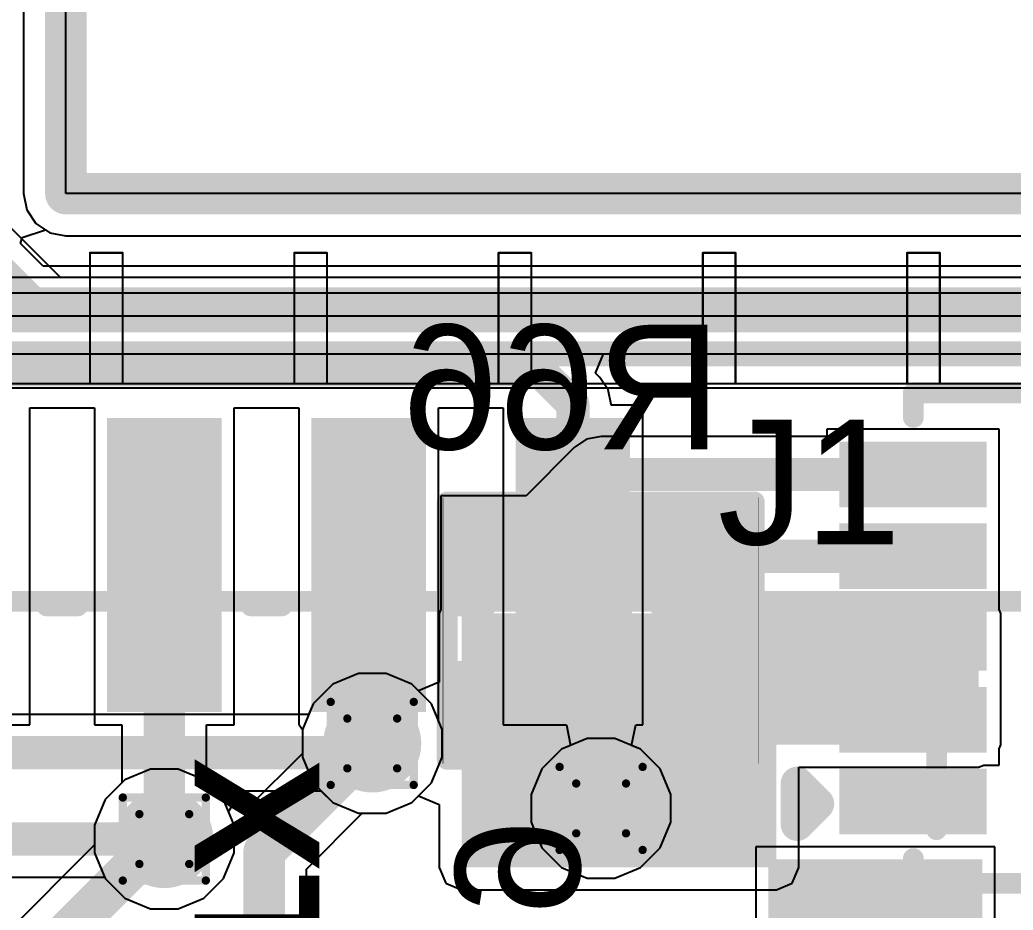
# Model space of a CAD drawing. Header units: inches. Extents: x -11 to 5433, y -4 to 5447.
# Drawn here: x 36.22 to 42.3, y -0.89 to 4.55 of the extents above; entities that cross this region are included whole.
import ezdxf

# ---------------------------------------------------------------- set-up
doc = ezdxf.new("R2010")
doc.units = ezdxf.units.IN
for name, color, linetype in [('Board_outline', 216, 'Continuous'), ('Bottom Layer', 5, 'Continuous'), ('Bottom Overlay', 54, 'Continuous'), ('Bottom Paste', 16, 'Continuous'), ('Bottom Solder', 6, 'Continuous'), ('Dimensions', 6, 'Continuous'), ('Drill Drawing', 1, 'Continuous'), ('Ground', 16, 'Continuous'), ('Mechanical 4', 56, 'Continuous'), ('Multi-Layer', 9, 'Continuous'), ('Power', 76, 'Continuous'), ('Top Layer', 1, 'Continuous'), ('Top Overlay', 2, 'Continuous'), ('Top Paste', 8, 'Continuous'), ('Top Solder', 216, 'Continuous'), ('Via Holes', 16, 'Continuous')]:
    doc.layers.add(name, color=color, linetype=linetype)
doc.styles.add('Arial', font='', dxfattribs={"height": 0.2})
doc.styles.add('Arial_Bold', font='', dxfattribs={"height": 0.2})
doc.styles.get('Arial').set_extended_font_data('Arial')
doc.styles.get('Arial_Bold').set_extended_font_data('Arial', bold=True)

# ---------------------------------------------------------------- blocks, each defined once
blk = doc.blocks.new('VSON_10_EP_3_3__B_56')
at = {"layer": 'Bottom Layer'}
for points in [[(-1.8999, 1.1539), (-1.0999, 1.1539), (-1.0999, 0.8539), (-1.8999, 0.8539)], [(-1.8999, 0.6538), (-1.0999, 0.6538), (-1.0999, 0.3538), (-1.8999, 0.3538)], [(-1.8999, 0.1539), (-1.0999, 0.1539), (-1.0999, -0.1461), (-1.8999, -0.1461)], [(-1.8999, -0.3462), (-1.0999, -0.3462), (-1.0999, -0.6462), (-1.8999, -0.6462)], [(-1.8999, -0.8461), (-1.0999, -0.8461), (-1.0999, -1.1461), (-1.8999, -1.1461)]]:
    blk.add_hatch(color=5, dxfattribs=at).paths.add_polyline_path(points)
at = {"layer": 'Bottom Paste'}
for points in [[(-1.8999, 1.1539), (-1.0999, 1.1539), (-1.0999, 0.8539), (-1.8999, 0.8539)], [(-1.8999, 0.6538), (-1.0999, 0.6538), (-1.0999, 0.3538), (-1.8999, 0.3538)], [(-1.8999, 0.1539), (-1.0999, 0.1539), (-1.0999, -0.1461), (-1.8999, -0.1461)], [(-1.8999, -0.3462), (-1.0999, -0.3462), (-1.0999, -0.6462), (-1.8999, -0.6462)], [(-1.8999, -0.8461), (-1.0999, -0.8461), (-1.0999, -1.1461), (-1.8999, -1.1461)]]:
    blk.add_hatch(color=16, dxfattribs=at).paths.add_polyline_path(points)
at = {"layer": 'Bottom Solder'}
for points in [[(-1.9507, 1.2047), (-1.0491, 1.2047), (-1.0491, 0.8031), (-1.9507, 0.8031)], [(-1.9507, 0.7046), (-1.0491, 0.7046), (-1.0491, 0.303), (-1.9507, 0.303)], [(-1.9507, 0.2047), (-1.0491, 0.2047), (-1.0491, -0.1969), (-1.9507, -0.1969)], [(-1.9507, -0.2954), (-1.0491, -0.2954), (-1.0491, -0.697), (-1.9507, -0.697)], [(-1.9507, -0.7953), (-1.0491, -0.7953), (-1.0491, -1.1969), (-1.9507, -1.1969)]]:
    blk.add_hatch(color=6, dxfattribs=at).paths.add_polyline_path(points)
at = {"layer": 'Bottom Overlay'}
for points in [[(-1.4986, 1.5038, 0.127, 0.127, 0), (-0.6477, 1.5038, 0.127, 0.127, 0)], [(-1.4986, 1.3529, 0.127, 0.127, 0), (-1.4986, 1.5038, 0.127, 0.127, 0)], [(-2.2098, -1.1374, 0.2, 0.2, 0), (-2.2098, -0.8834, 0.2, 0.2, 0)], [(-2.2098, -0.8834, 0.2, 0.2, 0), (-2.0828, -1.0104, 0.2, 0.2, 0)], [(-2.2098, -1.1374, 0.2, 0.2, 0), (-2.0828, -1.0104, 0.2, 0.2, 0)], [(-1.4986, -1.4962, 0.127, 0.127, 0), (-1.4986, -1.3453, 0.127, 0.127, 0)], [(-1.4986, -1.4962, 0.127, 0.127, 0), (-0.6477, -1.4962, 0.127, 0.127, 0)]]:
    blk.add_lwpolyline(points, format="xyseb", dxfattribs=at)
for points in [[(-1.5304, 1.5038, 0.0635, 0.0635, 1), (-1.4668, 1.5038, 0.0635, 0.0635, 1)], [(-1.5304, 1.5038, 0.0635, 0.0635, 1), (-1.4668, 1.5038, 0.0635, 0.0635, 1)], [(-1.5304, 1.3529, 0.0635, 0.0635, 1), (-1.4668, 1.3529, 0.0635, 0.0635, 1)], [(-2.2598, -0.8834, 0.1, 0.1, 1), (-2.1598, -0.8834, 0.1, 0.1, 1)], [(-2.2598, -0.8834, 0.1, 0.1, 1), (-2.1598, -0.8834, 0.1, 0.1, 1)], [(-2.1328, -1.0104, 0.1, 0.1, 1), (-2.0328, -1.0104, 0.1, 0.1, 1)], [(-2.1328, -1.0104, 0.1, 0.1, 1), (-2.0328, -1.0104, 0.1, 0.1, 1)], [(-2.2598, -1.1374, 0.1, 0.1, 1), (-2.1598, -1.1374, 0.1, 0.1, 1)], [(-2.2598, -1.1374, 0.1, 0.1, 1), (-2.1598, -1.1374, 0.1, 0.1, 1)], [(-1.5304, -1.3453, 0.0635, 0.0635, 1), (-1.4668, -1.3453, 0.0635, 0.0635, 1)], [(-1.5304, -1.4962, 0.0635, 0.0635, 1), (-1.4668, -1.4962, 0.0635, 0.0635, 1)], [(-1.5304, -1.4962, 0.0635, 0.0635, 1), (-1.4668, -1.4962, 0.0635, 0.0635, 1)]]:
    blk.add_lwpolyline(points, format="xyseb", close=True, dxfattribs=at)
blk = doc.blocks.new('R___0402_B_68')
at = {"layer": 'Bottom Layer'}
for points in [[(-0.2413, 0.3175), (-0.2413, -0.3175), (-0.6985, -0.3175), (-0.6985, 0.3175)], [(0.6985, 0.3175), (0.6985, -0.3175), (0.2413, -0.3175), (0.2413, 0.3175)]]:
    blk.add_hatch(color=5, dxfattribs=at).paths.add_polyline_path(points)
at = {"layer": 'Bottom Paste'}
for points in [[(-0.2413, 0.3175), (-0.2413, -0.3175), (-0.6985, -0.3175), (-0.6985, 0.3175)], [(0.6985, 0.3175), (0.6985, -0.3175), (0.2413, -0.3175), (0.2413, 0.3175)]]:
    blk.add_hatch(color=16, dxfattribs=at).paths.add_polyline_path(points)
at = {"layer": 'Bottom Solder'}
for points in [[(-0.1863, 0.3725), (-0.1863, -0.3725), (-0.7535, -0.3725), (-0.7535, 0.3725)], [(0.7535, 0.3725), (0.7535, -0.3725), (0.1863, -0.3725), (0.1863, 0.3725)]]:
    blk.add_hatch(color=6, dxfattribs=at).paths.add_polyline_path(points)
at = {"layer": 'Bottom Overlay'}
for points in [[(-0.7874, 0.4064, 0.127, 0.127, 0), (-0.7874, -0.4064, 0.127, 0.127, 0)], [(-0.7874, 0.4064, 0.127, 0.127, 0), (0.7874, 0.4064, 0.127, 0.127, 0)], [(-0.8128, 0.4318, 0.00323, 0.00323, 0), (0.8128, 0.4318, 0.00323, 0.00323, 0)], [(0.7874, 0.4064, 0.127, 0.127, 0), (0.7874, -0.4064, 0.127, 0.127, 0)], [(-0.7874, -0.4064, 0.127, 0.127, 0), (0.7874, -0.4064, 0.127, 0.127, 0)]]:
    blk.add_lwpolyline(points, format="xyseb", dxfattribs=at)
for points in [[(-0.8191, 0.4064, 0.0635, 0.0635, 1), (-0.7556, 0.4064, 0.0635, 0.0635, 1)], [(-0.8191, 0.4064, 0.0635, 0.0635, 1), (-0.7556, 0.4064, 0.0635, 0.0635, 1)], [(-0.8136, 0.4318, 0.00161, 0.00161, 1), (-0.812, 0.4318, 0.00161, 0.00161, 1)], [(0.7556, 0.4064, 0.0635, 0.0635, 1), (0.8191, 0.4064, 0.0635, 0.0635, 1)], [(0.7556, 0.4064, 0.0635, 0.0635, 1), (0.8191, 0.4064, 0.0635, 0.0635, 1)], [(0.812, 0.4318, 0.00161, 0.00161, 1), (0.8136, 0.4318, 0.00161, 0.00161, 1)], [(-0.8191, -0.4064, 0.0635, 0.0635, 1), (-0.7556, -0.4064, 0.0635, 0.0635, 1)], [(-0.8191, -0.4064, 0.0635, 0.0635, 1), (-0.7556, -0.4064, 0.0635, 0.0635, 1)], [(0.7556, -0.4064, 0.0635, 0.0635, 1), (0.8191, -0.4064, 0.0635, 0.0635, 1)], [(0.7556, -0.4064, 0.0635, 0.0635, 1), (0.8191, -0.4064, 0.0635, 0.0635, 1)]]:
    blk.add_lwpolyline(points, format="xyseb", close=True, dxfattribs=at)
blk = doc.blocks.new('R___0402_B_71')
at = {"layer": 'Bottom Layer'}
for points in [[(-0.2413, 0.3175), (-0.2413, -0.3175), (-0.6985, -0.3175), (-0.6985, 0.3175)], [(0.6985, 0.3175), (0.6985, -0.3175), (0.2413, -0.3175), (0.2413, 0.3175)]]:
    blk.add_hatch(color=5, dxfattribs=at).paths.add_polyline_path(points)
at = {"layer": 'Bottom Paste'}
for points in [[(-0.2413, 0.3175), (-0.2413, -0.3175), (-0.6985, -0.3175), (-0.6985, 0.3175)], [(0.6985, 0.3175), (0.6985, -0.3175), (0.2413, -0.3175), (0.2413, 0.3175)]]:
    blk.add_hatch(color=16, dxfattribs=at).paths.add_polyline_path(points)
at = {"layer": 'Bottom Solder'}
for points in [[(-0.1863, 0.3725), (-0.1863, -0.3725), (-0.7535, -0.3725), (-0.7535, 0.3725)], [(0.7535, 0.3725), (0.7535, -0.3725), (0.1863, -0.3725), (0.1863, 0.3725)]]:
    blk.add_hatch(color=6, dxfattribs=at).paths.add_polyline_path(points)
at = {"layer": 'Bottom Overlay'}
for points in [[(-0.7874, -0.4064, 0.127, 0.127, 0), (-0.7874, 0.4064, 0.127, 0.127, 0)], [(0.7874, 0.4064, 0.127, 0.127, 0), (-0.7874, 0.4064, 0.127, 0.127, 0)], [(0.8128, 0.4318, 0.00323, 0.00323, 0), (-0.8128, 0.4318, 0.00323, 0.00323, 0)], [(0.7874, -0.4064, 0.127, 0.127, 0), (0.7874, 0.4064, 0.127, 0.127, 0)], [(0.7874, -0.4064, 0.127, 0.127, 0), (-0.7874, -0.4064, 0.127, 0.127, 0)]]:
    blk.add_lwpolyline(points, format="xyseb", dxfattribs=at)
for points in [[(-0.8191, 0.4064, 0.0635, 0.0635, 1), (-0.7556, 0.4064, 0.0635, 0.0635, 1)], [(-0.8191, 0.4064, 0.0635, 0.0635, 1), (-0.7556, 0.4064, 0.0635, 0.0635, 1)], [(-0.8136, 0.4318, 0.00161, 0.00161, 1), (-0.812, 0.4318, 0.00161, 0.00161, 1)], [(0.7556, 0.4064, 0.0635, 0.0635, 1), (0.8191, 0.4064, 0.0635, 0.0635, 1)], [(0.7556, 0.4064, 0.0635, 0.0635, 1), (0.8191, 0.4064, 0.0635, 0.0635, 1)], [(0.812, 0.4318, 0.00161, 0.00161, 1), (0.8136, 0.4318, 0.00161, 0.00161, 1)], [(-0.8191, -0.4064, 0.0635, 0.0635, 1), (-0.7556, -0.4064, 0.0635, 0.0635, 1)], [(-0.8191, -0.4064, 0.0635, 0.0635, 1), (-0.7556, -0.4064, 0.0635, 0.0635, 1)], [(0.7556, -0.4064, 0.0635, 0.0635, 1), (0.8191, -0.4064, 0.0635, 0.0635, 1)], [(0.7556, -0.4064, 0.0635, 0.0635, 1), (0.8191, -0.4064, 0.0635, 0.0635, 1)]]:
    blk.add_lwpolyline(points, format="xyseb", close=True, dxfattribs=at)
blk = doc.blocks.new('SM08B_GHS_TB_LF__SN__159')
at = {"layer": 'Top Layer'}
for points in [[(1.5748, 2.4499), (2.1748, 2.4499), (2.1748, 0.7499), (1.5748, 0.7499)], [(2.825, 2.4499), (3.425, 2.4499), (3.425, 0.7499), (2.825, 0.7499)], [(4.0749, 2.4499), (4.6749, 2.4499), (4.6749, 0.7499), (4.0749, 0.7499)], [(5.62, -0.2499), (6.83, -0.2499), (6.83, -2.9499), (5.62, -2.9499)]]:
    blk.add_hatch(color=1, dxfattribs=at).paths.add_polyline_path(points)
at = {"layer": 'Top Paste'}
for points in [[(1.5748, 2.4499), (2.1748, 2.4499), (2.1748, 0.7499), (1.5748, 0.7499)], [(2.825, 2.4499), (3.425, 2.4499), (3.425, 0.7499), (2.825, 0.7499)], [(4.0749, 2.4499), (4.6749, 2.4499), (4.6749, 0.7499), (4.0749, 0.7499)], [(5.62, -0.2499), (6.83, -0.2499), (6.83, -2.9499), (5.62, -2.9499)]]:
    blk.add_hatch(color=8, dxfattribs=at).paths.add_polyline_path(points)
at = {"layer": 'Top Solder'}
for points in [[(1.5248, 2.5), (2.2248, 2.5), (2.2248, 0.6999), (1.5248, 0.6999)], [(2.775, 2.5), (3.475, 2.5), (3.475, 0.6999), (2.775, 0.6999)], [(4.0249, 2.5), (4.7249, 2.5), (4.7249, 0.6999), (4.0249, 0.6999)], [(5.57, -0.1999), (6.88, -0.1999), (6.88, -3), (5.57, -3)]]:
    blk.add_hatch(color=216, dxfattribs=at).paths.add_polyline_path(points)
at = {"layer": 'Top Overlay'}
for points in [[(1.156, 1.3499, 0.1274, 0.1274, 0), (1.3437, 1.3499, 0.1274, 0.1274, 0)], [(2.406, 1.3499, 0.1274, 0.1274, 0), (2.5937, 1.3499, 0.1274, 0.1274, 0)], [(3.656, 1.3499, 0.1274, 0.1274, 0), (3.8437, 1.3499, 0.1274, 0.1274, 0)], [(4.906, 1.3499, 0.1274, 0.1274, 0), (6.5999, 1.3499, 0.1274, 0.1274, 0)], [(6.5999, -0.0189, 0.1274, 0.1274, 0), (6.5999, 1.3499, 0.1274, 0.1274, 0)]]:
    blk.add_lwpolyline(points, format="xyseb", dxfattribs=at)
for points in [[(1.1241, 1.3499, 0.0637, 0.0637, 1), (1.1878, 1.3499, 0.0637, 0.0637, 1)], [(1.3119, 1.3499, 0.0637, 0.0637, 1), (1.3756, 1.3499, 0.0637, 0.0637, 1)], [(2.3741, 1.3499, 0.0637, 0.0637, 1), (2.4378, 1.3499, 0.0637, 0.0637, 1)], [(2.5619, 1.3499, 0.0637, 0.0637, 1), (2.6256, 1.3499, 0.0637, 0.0637, 1)], [(3.6242, 1.3499, 0.0637, 0.0637, 1), (3.6878, 1.3499, 0.0637, 0.0637, 1)], [(3.8119, 1.3499, 0.0637, 0.0637, 1), (3.8756, 1.3499, 0.0637, 0.0637, 1)], [(4.8741, 1.3499, 0.0637, 0.0637, 1), (4.9378, 1.3499, 0.0637, 0.0637, 1)], [(6.568, 1.3499, 0.0637, 0.0637, 1), (6.6317, 1.3499, 0.0637, 0.0637, 1)], [(6.568, 1.3499, 0.0637, 0.0637, 1), (6.6317, 1.3499, 0.0637, 0.0637, 1)], [(6.568, -0.0189, 0.0637, 0.0637, 1), (6.6317, -0.0189, 0.0637, 0.0637, 1)]]:
    blk.add_lwpolyline(points, format="xyseb", close=True, dxfattribs=at)

msp = doc.modelspace()

# ---------------------------------------------------------------- hatches: boundary and pattern name
at = {"layer": 'Bottom Layer'}
for points in [[(38.9265, -0.6315), (40.8524, -0.6315), (40.8524, 0.922), (38.9265, 0.922)], [(38.9265, 0.1186), (42.0888, 0.1186), (42.0888, 0.922), (38.9265, 0.922)]]:
    msp.add_hatch(color=5, dxfattribs=at).paths.add_polyline_path(points)
h = msp.add_hatch(color=5, dxfattribs=at)
edge = h.paths.add_edge_path()
edge.add_arc((38.3794, 0.127), 0.3, 0, 360)
h = msp.add_hatch(color=5, dxfattribs=at)
edge = h.paths.add_edge_path()
edge.add_arc((39.7798, -0.2705), 0.3, 0, 360)
h = msp.add_hatch(color=5, dxfattribs=at)
edge = h.paths.add_edge_path()
edge.add_arc((37.1071, -0.4579), 0.3, 0, 360)
at = {"layer": 'Ground'}
h = msp.add_hatch(color=16, dxfattribs=at)
edge = h.paths.add_edge_path()
edge.add_arc((38.3794, 0.127), 0.3, 0, 360)
h = msp.add_hatch(color=16, dxfattribs=at)
edge = h.paths.add_edge_path()
edge.add_arc((39.7798, -0.2705), 0.3, 0, 360)
h = msp.add_hatch(color=16, dxfattribs=at)
edge = h.paths.add_edge_path()
edge.add_arc((37.1071, -0.4579), 0.3, 0, 360)
at = {"layer": 'Power'}
h = msp.add_hatch(color=76, dxfattribs=at)
edge = h.paths.add_edge_path()
edge.add_arc((38.3794, 0.127), 0.3, 0, 360)
h = msp.add_hatch(color=76, dxfattribs=at)
edge = h.paths.add_edge_path()
edge.add_arc((39.7798, -0.2705), 0.3, 0, 360)
h = msp.add_hatch(color=76, dxfattribs=at)
edge = h.paths.add_edge_path()
edge.add_arc((37.1071, -0.4579), 0.3, 0, 360)
at = {"layer": 'Top Layer'}
h = msp.add_hatch(color=1, dxfattribs=at)
edge = h.paths.add_edge_path()
edge.add_arc((38.3794, 0.127), 0.3, 0, 360)
h = msp.add_hatch(color=1, dxfattribs=at)
edge = h.paths.add_edge_path()
edge.add_arc((39.7798, -0.2705), 0.3, 0, 360)
h = msp.add_hatch(color=1, dxfattribs=at)
edge = h.paths.add_edge_path()
edge.add_arc((37.1071, -0.4579), 0.3, 0, 360)
at = {"layer": 'Via Holes'}
h = msp.add_hatch(color=7, dxfattribs=at)
edge = h.paths.add_edge_path()
edge.add_arc((38.3794, 0.127), 0.15, 0, 360)
h = msp.add_hatch(color=7, dxfattribs=at)
edge = h.paths.add_edge_path()
edge.add_arc((39.7798, -0.2705), 0.15, 0, 360)
h = msp.add_hatch(color=7, dxfattribs=at)
edge = h.paths.add_edge_path()
edge.add_arc((37.1071, -0.4579), 0.15, 0, 360)

# ---------------------------------------------------------------- linework, layer by layer
at = {"layer": 'Board_outline'}
for points in [[(36.5052, 3.49, 0.254, 0.254, 0), (36.5052, 20.49, 0.254, 0.254, 0)], [(36.5052, 3.49, 0.254, 0.254, 0), (53.5052, 3.49, 0.254, 0.254, 0)]]:
    msp.add_lwpolyline(points, format="xyseb", dxfattribs=at)
msp.add_lwpolyline([(36.4417, 3.49, 0.127, 0.127, 1), (36.5687, 3.49, 0.127, 0.127, 1)], format="xyseb", close=True, dxfattribs=at)
msp.add_lwpolyline([(36.4417, 3.49, 0.127, 0.127, 1), (36.5687, 3.49, 0.127, 0.127, 1)], format="xyseb", close=True, dxfattribs=at)
at = {"layer": 'Bottom Layer'}
for p, q in [((36.2462, 6.6584), (36.2462, 3.49)), ((36.2462, 3.49), (36.2659, 3.3908)), ((36.2659, 3.3908), (36.3221, 3.3068)), ((36.3221, 3.3068), (36.4061, 3.2507)), ((36.4061, 3.2507), (36.5052, 3.231)), ((36.5052, 3.231), (53.5052, 3.231)), ((53.5095, 2.9763), (35.9368, 2.9763)), ((36.0333, 2.5101), (53.606, 2.5101)), ((42.2158, 2.049), (41.1618, 2.049)), ((41.1618, 2.049), (41.1618, 2.0051)), ((42.2158, 0.9473), (42.2158, 2.049)), ((39.6906, 1.9873), (39.615, 1.9368)), ((39.7798, 2.0051), (39.6906, 1.9873)), ((41.1618, 2.0051), (39.7798, 2.0051)), ((39.615, 1.9368), (39.3208, 1.6426)), ((39.3208, 1.6426), (38.7995, 1.6426)), ((38.7995, 1.6426), (38.7995, 0.9473)), ((38.7995, 0.9473), (38.789, 0.922)), ((38.789, 0.922), (38.789, 0.5008)), ((42.2263, 0.922), (42.2158, 0.9473)), ((42.2263, 0.1186), (42.2263, 0.922)), ((38.2945, 0.554), (38.1375, 0.489)), ((38.4643, 0.554), (38.2945, 0.554)), ((38.6213, 0.489), (38.4643, 0.554)), ((38.1375, 0.489), (38.0174, 0.3689)), ((38.662, 0.4482), (38.6213, 0.489)), ((38.789, 0.5008), (38.662, 0.4482)), ((38.0174, 0.3689), (37.9524, 0.2119)), ((37.9524, 0.2119), (37.9524, 0.0662)), ((37.9524, 0.0662), (37.6252, -0.261)), ((42.2158, 0.0933), (42.2263, 0.1186)), ((42.2158, -0.0051), (42.2158, 0.0933)), ((37.0222, -0.0309), (36.8653, -0.0959)), ((37.1921, -0.0309), (37.0222, -0.0309)), ((37.349, -0.0959), (37.1921, -0.0309)), ((40.9899, -0.6315), (40.9899, -0.0189)), ((40.9899, -0.0189), (42.0888, -0.0189)), ((42.0888, -0.0189), (42.122, -0.0051)), ((42.122, -0.0051), (42.2158, -0.0051)), ((36.8653, -0.0959), (36.7452, -0.2161)), ((37.4691, -0.2161), (37.349, -0.0959)), ((36.7452, -0.2161), (36.6801, -0.373)), ((37.4754, -0.2312), (37.4691, -0.2161)), ((37.6252, -0.261), (37.4754, -0.2312)), ((38.4643, -0.3), (38.6213, -0.235)), ((38.6213, -0.235), (38.662, -0.1942)), ((38.662, -0.1942), (38.789, -0.2468)), ((37.9769, -0.6418), (38.3186, -0.3)), ((38.3186, -0.3), (38.4643, -0.3)), ((38.789, -0.2468), (38.789, -0.6315)), ((36.6801, -0.373), (36.6801, -0.4933)), ((36.6801, -0.4933), (35.715, -1.4585)), ((37.9769, -1.4224), (37.9769, -0.6418)), ((38.789, -0.6315), (38.8293, -0.7287)), ((40.9496, -0.7287), (40.9899, -0.6315)), ((38.8293, -0.7287), (38.9265, -0.7689)), ((40.8524, -0.7689), (40.9496, -0.7287)), ((38.9265, -0.7689), (40.8524, -0.7689))]:
    msp.add_line(p, q, dxfattribs=at)
for points in [[(35.9368, 2.7432, 0.2032, 0.2032, 0), (53.606, 2.7432, 0.2032, 0.2032, 0)], [(39.244, 1.2362, 0.2032, 0.2032, 0), (39.7798, 1.772, 0.2032, 0.2032, 0)], [(39.7798, 1.772, 0.2032, 0.2032, 0), (41.6888, 1.772, 0.2032, 0.2032, 0)], [(40.3465, 1.2719, 0.2032, 0.2032, 0), (41.6888, 1.2719, 0.2032, 0.2032, 0)], [(37.7179, -0.5345, 0.254, 0.254, 0), (38.3794, 0.127, 0.254, 0.254, 0)], [(35.6142, -1.9255, 0.254, 0.254, 0), (37.0817, -0.4579, 0.254, 0.254, 0)], [(37.7179, -2.263, 0.254, 0.254, 0), (37.7179, -0.5345, 0.254, 0.254, 0)]]:
    msp.add_lwpolyline(points, format="xyseb", dxfattribs=at)
for points in [[(39.729, 1.772, 0.1016, 0.1016, 1), (39.8306, 1.772, 0.1016, 0.1016, 1)], [(39.729, 1.772, 0.1016, 0.1016, 1), (39.8306, 1.772, 0.1016, 0.1016, 1)], [(41.638, 1.772, 0.1016, 0.1016, 1), (41.7396, 1.772, 0.1016, 0.1016, 1)], [(39.1932, 1.2362, 0.1016, 0.1016, 1), (39.2948, 1.2362, 0.1016, 0.1016, 1)], [(40.2957, 1.2719, 0.1016, 0.1016, 1), (40.3973, 1.2719, 0.1016, 0.1016, 1)], [(41.638, 1.2719, 0.1016, 0.1016, 1), (41.7396, 1.2719, 0.1016, 0.1016, 1)], [(38.3159, 0.127, 0.127, 0.127, 1), (38.4429, 0.127, 0.127, 0.127, 1)], [(37.0182, -0.4579, 0.127, 0.127, 1), (37.1452, -0.4579, 0.127, 0.127, 1)], [(37.6544, -0.5345, 0.127, 0.127, 1), (37.7814, -0.5345, 0.127, 0.127, 1)], [(37.6544, -0.5345, 0.127, 0.127, 1), (37.7814, -0.5345, 0.127, 0.127, 1)]]:
    msp.add_lwpolyline(points, format="xyseb", close=True, dxfattribs=at)
at = {"layer": 'Dimensions'}
msp.add_lwpolyline([(32.5832, 0.9965, 0.127, 0.127, 0), (61.5832, 0.9965, 0.127, 0.127, 0)], format="xyseb", dxfattribs=at)
at = {"layer": 'Drill Drawing'}
for points in [[(38.1254, 0.381, 0.0508, 0.0508, 0), (38.6334, 0.381, 0.0508, 0.0508, 0)], [(38.1254, -0.127, 0.0508, 0.0508, 0), (38.1254, 0.381, 0.0508, 0.0508, 0)], [(38.6334, -0.127, 0.0508, 0.0508, 0), (38.6334, 0.381, 0.0508, 0.0508, 0)], [(38.227, 0.2794, 0.0508, 0.0508, 0), (38.5318, 0.2794, 0.0508, 0.0508, 0)], [(38.227, -0.0254, 0.0508, 0.0508, 0), (38.227, 0.2794, 0.0508, 0.0508, 0)], [(38.5318, -0.0254, 0.0508, 0.0508, 0), (38.5318, 0.2794, 0.0508, 0.0508, 0)], [(38.227, -0.0254, 0.0508, 0.0508, 0), (38.5318, -0.0254, 0.0508, 0.0508, 0)], [(39.5258, -0.0165, 0.0508, 0.0508, 0), (40.0338, -0.0165, 0.0508, 0.0508, 0)], [(39.5258, -0.5245, 0.0508, 0.0508, 0), (39.5258, -0.0165, 0.0508, 0.0508, 0)], [(40.0338, -0.5245, 0.0508, 0.0508, 0), (40.0338, -0.0165, 0.0508, 0.0508, 0)], [(38.1254, -0.127, 0.0508, 0.0508, 0), (38.6334, -0.127, 0.0508, 0.0508, 0)], [(39.6274, -0.1181, 0.0508, 0.0508, 0), (39.9322, -0.1181, 0.0508, 0.0508, 0)], [(39.6274, -0.4229, 0.0508, 0.0508, 0), (39.6274, -0.1181, 0.0508, 0.0508, 0)], [(39.9322, -0.4229, 0.0508, 0.0508, 0), (39.9322, -0.1181, 0.0508, 0.0508, 0)], [(36.8531, -0.2039, 0.0508, 0.0508, 0), (37.3611, -0.2039, 0.0508, 0.0508, 0)], [(36.8531, -0.7119, 0.0508, 0.0508, 0), (36.8531, -0.2039, 0.0508, 0.0508, 0)], [(37.3611, -0.7119, 0.0508, 0.0508, 0), (37.3611, -0.2039, 0.0508, 0.0508, 0)], [(36.9547, -0.3055, 0.0508, 0.0508, 0), (37.2595, -0.3055, 0.0508, 0.0508, 0)], [(36.9547, -0.6103, 0.0508, 0.0508, 0), (36.9547, -0.3055, 0.0508, 0.0508, 0)], [(37.2595, -0.6103, 0.0508, 0.0508, 0), (37.2595, -0.3055, 0.0508, 0.0508, 0)], [(39.6274, -0.4229, 0.0508, 0.0508, 0), (39.9322, -0.4229, 0.0508, 0.0508, 0)], [(39.5258, -0.5245, 0.0508, 0.0508, 0), (40.0338, -0.5245, 0.0508, 0.0508, 0)], [(36.9547, -0.6103, 0.0508, 0.0508, 0), (37.2595, -0.6103, 0.0508, 0.0508, 0)], [(36.8531, -0.7119, 0.0508, 0.0508, 0), (37.3611, -0.7119, 0.0508, 0.0508, 0)]]:
    msp.add_lwpolyline(points, format="xyseb", dxfattribs=at)
for points in [[(38.1127, 0.381, 0.0254, 0.0254, 1), (38.1381, 0.381, 0.0254, 0.0254, 1)], [(38.1127, 0.381, 0.0254, 0.0254, 1), (38.1381, 0.381, 0.0254, 0.0254, 1)], [(38.6207, 0.381, 0.0254, 0.0254, 1), (38.6461, 0.381, 0.0254, 0.0254, 1)], [(38.6207, 0.381, 0.0254, 0.0254, 1), (38.6461, 0.381, 0.0254, 0.0254, 1)], [(38.2143, 0.2794, 0.0254, 0.0254, 1), (38.2397, 0.2794, 0.0254, 0.0254, 1)], [(38.2143, 0.2794, 0.0254, 0.0254, 1), (38.2397, 0.2794, 0.0254, 0.0254, 1)], [(38.5191, 0.2794, 0.0254, 0.0254, 1), (38.5445, 0.2794, 0.0254, 0.0254, 1)], [(38.5191, 0.2794, 0.0254, 0.0254, 1), (38.5445, 0.2794, 0.0254, 0.0254, 1)], [(38.2143, -0.0254, 0.0254, 0.0254, 1), (38.2397, -0.0254, 0.0254, 0.0254, 1)], [(38.2143, -0.0254, 0.0254, 0.0254, 1), (38.2397, -0.0254, 0.0254, 0.0254, 1)], [(38.5191, -0.0254, 0.0254, 0.0254, 1), (38.5445, -0.0254, 0.0254, 0.0254, 1)], [(38.5191, -0.0254, 0.0254, 0.0254, 1), (38.5445, -0.0254, 0.0254, 0.0254, 1)], [(39.5131, -0.0165, 0.0254, 0.0254, 1), (39.5385, -0.0165, 0.0254, 0.0254, 1)], [(39.5131, -0.0165, 0.0254, 0.0254, 1), (39.5385, -0.0165, 0.0254, 0.0254, 1)], [(40.0211, -0.0165, 0.0254, 0.0254, 1), (40.0465, -0.0165, 0.0254, 0.0254, 1)], [(40.0211, -0.0165, 0.0254, 0.0254, 1), (40.0465, -0.0165, 0.0254, 0.0254, 1)], [(38.1127, -0.127, 0.0254, 0.0254, 1), (38.1381, -0.127, 0.0254, 0.0254, 1)], [(38.1127, -0.127, 0.0254, 0.0254, 1), (38.1381, -0.127, 0.0254, 0.0254, 1)], [(38.6207, -0.127, 0.0254, 0.0254, 1), (38.6461, -0.127, 0.0254, 0.0254, 1)], [(38.6207, -0.127, 0.0254, 0.0254, 1), (38.6461, -0.127, 0.0254, 0.0254, 1)], [(39.6147, -0.1181, 0.0254, 0.0254, 1), (39.6401, -0.1181, 0.0254, 0.0254, 1)], [(39.6147, -0.1181, 0.0254, 0.0254, 1), (39.6401, -0.1181, 0.0254, 0.0254, 1)], [(39.9195, -0.1181, 0.0254, 0.0254, 1), (39.9449, -0.1181, 0.0254, 0.0254, 1)], [(39.9195, -0.1181, 0.0254, 0.0254, 1), (39.9449, -0.1181, 0.0254, 0.0254, 1)], [(36.8404, -0.2039, 0.0254, 0.0254, 1), (36.8658, -0.2039, 0.0254, 0.0254, 1)], [(36.8404, -0.2039, 0.0254, 0.0254, 1), (36.8658, -0.2039, 0.0254, 0.0254, 1)], [(37.3484, -0.2039, 0.0254, 0.0254, 1), (37.3738, -0.2039, 0.0254, 0.0254, 1)], [(37.3484, -0.2039, 0.0254, 0.0254, 1), (37.3738, -0.2039, 0.0254, 0.0254, 1)], [(36.942, -0.3055, 0.0254, 0.0254, 1), (36.9674, -0.3055, 0.0254, 0.0254, 1)], [(36.942, -0.3055, 0.0254, 0.0254, 1), (36.9674, -0.3055, 0.0254, 0.0254, 1)], [(37.2468, -0.3055, 0.0254, 0.0254, 1), (37.2722, -0.3055, 0.0254, 0.0254, 1)], [(37.2468, -0.3055, 0.0254, 0.0254, 1), (37.2722, -0.3055, 0.0254, 0.0254, 1)], [(39.6147, -0.4229, 0.0254, 0.0254, 1), (39.6401, -0.4229, 0.0254, 0.0254, 1)], [(39.6147, -0.4229, 0.0254, 0.0254, 1), (39.6401, -0.4229, 0.0254, 0.0254, 1)], [(39.9195, -0.4229, 0.0254, 0.0254, 1), (39.9449, -0.4229, 0.0254, 0.0254, 1)], [(39.9195, -0.4229, 0.0254, 0.0254, 1), (39.9449, -0.4229, 0.0254, 0.0254, 1)], [(39.5131, -0.5245, 0.0254, 0.0254, 1), (39.5385, -0.5245, 0.0254, 0.0254, 1)], [(39.5131, -0.5245, 0.0254, 0.0254, 1), (39.5385, -0.5245, 0.0254, 0.0254, 1)], [(40.0211, -0.5245, 0.0254, 0.0254, 1), (40.0465, -0.5245, 0.0254, 0.0254, 1)], [(40.0211, -0.5245, 0.0254, 0.0254, 1), (40.0465, -0.5245, 0.0254, 0.0254, 1)], [(36.942, -0.6103, 0.0254, 0.0254, 1), (36.9674, -0.6103, 0.0254, 0.0254, 1)], [(36.942, -0.6103, 0.0254, 0.0254, 1), (36.9674, -0.6103, 0.0254, 0.0254, 1)], [(37.2468, -0.6103, 0.0254, 0.0254, 1), (37.2722, -0.6103, 0.0254, 0.0254, 1)], [(37.2468, -0.6103, 0.0254, 0.0254, 1), (37.2722, -0.6103, 0.0254, 0.0254, 1)], [(36.8404, -0.7119, 0.0254, 0.0254, 1), (36.8658, -0.7119, 0.0254, 0.0254, 1)], [(36.8404, -0.7119, 0.0254, 0.0254, 1), (36.8658, -0.7119, 0.0254, 0.0254, 1)], [(37.3484, -0.7119, 0.0254, 0.0254, 1), (37.3738, -0.7119, 0.0254, 0.0254, 1)], [(37.3484, -0.7119, 0.0254, 0.0254, 1), (37.3738, -0.7119, 0.0254, 0.0254, 1)]]:
    msp.add_lwpolyline(points, format="xyseb", close=True, dxfattribs=at)
at = {"layer": 'Ground'}
for p, q in [((36.2281, 3.1843), (36.2376, 3.2221)), ((36.2376, 3.2221), (36.38, 3.2681)), ((36.38, 3.2681), (36.4061, 3.2507)), ((36.4061, 3.2507), (36.5052, 3.231)), ((36.5052, 3.231), (53.5052, 3.231)), ((36.3653, 3.0471), (36.2281, 3.1843)), ((53.7878, 3.0471), (36.3653, 3.0471)), ((36.1427, 2.3025), (45.2656, 2.3025)), ((38.2945, 0.554), (38.1375, 0.489)), ((38.4643, 0.554), (38.2945, 0.554)), ((38.6213, 0.489), (38.4643, 0.554)), ((38.1375, 0.489), (38.0174, 0.3689)), ((38.7414, 0.3689), (38.6213, 0.489)), ((38.0174, 0.3689), (37.9904, 0.3037)), ((38.8064, 0.2119), (38.7414, 0.3689)), ((37.9904, 0.3037), (26.3249, 0.3037)), ((38.8064, 0.0421), (38.8064, 0.2119)), ((39.6949, 0.1565), (39.5379, 0.0914)), ((39.8647, 0.1565), (39.6949, 0.1565)), ((40.0217, 0.0914), (39.8647, 0.1565)), ((39.5379, 0.0914), (39.4178, -0.0287)), ((40.1418, -0.0287), (40.0217, 0.0914)), ((38.7414, -0.1149), (38.8064, 0.0421)), ((39.4178, -0.0287), (39.3528, -0.1856)), ((40.2068, -0.1856), (40.1418, -0.0287)), ((38.6213, -0.235), (38.7414, -0.1149)), ((37.4995, -0.2894), (37.5814, -0.1624)), ((37.5814, -0.1624), (38.065, -0.1624)), ((38.065, -0.1624), (38.1375, -0.235)), ((38.1375, -0.235), (38.2945, -0.3)), ((38.4643, -0.3), (38.6213, -0.235)), ((39.3528, -0.1856), (39.3528, -0.3555)), ((40.2068, -0.3555), (40.2068, -0.1856)), ((37.5341, -0.373), (37.4995, -0.2894)), ((38.2945, -0.3), (38.4643, -0.3)), ((39.3528, -0.3555), (39.4178, -0.5124)), ((40.1418, -0.5124), (40.2068, -0.3555)), ((37.5341, -0.5429), (37.5341, -0.373)), ((37.4691, -0.6998), (37.5341, -0.5429)), ((39.4178, -0.5124), (39.5379, -0.6325)), ((40.0217, -0.6325), (40.1418, -0.5124)), ((39.5379, -0.6325), (39.6949, -0.6975)), ((39.8647, -0.6975), (40.0217, -0.6325)), ((34.9959, -0.691), (36.7415, -0.691)), ((36.7415, -0.691), (36.7452, -0.6998)), ((36.7452, -0.6998), (36.8653, -0.8199)), ((37.349, -0.8199), (37.4691, -0.6998)), ((39.6949, -0.6975), (39.8647, -0.6975)), ((36.8653, -0.8199), (37.0222, -0.8849)), ((37.1921, -0.8849), (37.349, -0.8199)), ((37.0222, -0.8849), (37.1921, -0.8849))]:
    msp.add_line(p, q, dxfattribs=at)
for points in [[(35.9664, 3.153, 0.1524, 0.1524, 0), (36.2795, 2.8399, 0.1524, 0.1524, 0)], [(36.2795, 2.8399, 0.1524, 0.1524, 0), (53.8736, 2.8399, 0.1524, 0.1524, 0)], [(36.1427, 2.5097, 0.1524, 0.1524, 0), (44.5474, 2.5097, 0.1524, 0.1524, 0)], [(38.3231, 0.0707, 0.2032, 0.2032, 0), (38.3794, 0.127, 0.2032, 0.2032, 0)], [(17.6737, 0.0707, 0.2032, 0.2032, 0), (38.3231, 0.0707, 0.2032, 0.2032, 0)], [(17.5521, -0.4579, 0.2032, 0.2032, 0), (37.0817, -0.4579, 0.2032, 0.2032, 0)]]:
    msp.add_lwpolyline(points, format="xyseb", dxfattribs=at)
for points in [[(36.2414, 2.8399, 0.0762, 0.0762, 1), (36.3176, 2.8399, 0.0762, 0.0762, 1)], [(36.2414, 2.8399, 0.0762, 0.0762, 1), (36.3176, 2.8399, 0.0762, 0.0762, 1)], [(38.3286, 0.127, 0.1016, 0.1016, 1), (38.4302, 0.127, 0.1016, 0.1016, 1)], [(38.2723, 0.0707, 0.1016, 0.1016, 1), (38.3739, 0.0707, 0.1016, 0.1016, 1)], [(38.2723, 0.0707, 0.1016, 0.1016, 1), (38.3739, 0.0707, 0.1016, 0.1016, 1)], [(37.0309, -0.4579, 0.1016, 0.1016, 1), (37.1325, -0.4579, 0.1016, 0.1016, 1)]]:
    msp.add_lwpolyline(points, format="xyseb", close=True, dxfattribs=at)
at = {"layer": 'Mechanical 4'}
for points in [[(36.6521, 3.1279, 0.0127, 0.0127, 0), (36.8521, 3.1279, 0.0127, 0.0127, 0)], [(36.6521, 2.3279, 0.0127, 0.0127, 0), (36.6521, 3.1279, 0.0127, 0.0127, 0)], [(36.8521, 2.3279, 0.0127, 0.0127, 0), (36.8521, 3.1279, 0.0127, 0.0127, 0)], [(37.9021, 3.1279, 0.0127, 0.0127, 0), (38.1021, 3.1279, 0.0127, 0.0127, 0)], [(37.9021, 2.3279, 0.0127, 0.0127, 0), (37.9021, 3.1279, 0.0127, 0.0127, 0)], [(38.1021, 2.3279, 0.0127, 0.0127, 0), (38.1021, 3.1279, 0.0127, 0.0127, 0)], [(39.1521, 3.1279, 0.0127, 0.0127, 0), (39.3521, 3.1279, 0.0127, 0.0127, 0)], [(39.1521, 3.1279, 0.0127, 0.0127, 0), (39.1521, 2.3279, 0.0127, 0.0127, 0)], [(39.3521, 2.3279, 0.0127, 0.0127, 0), (39.3521, 3.1279, 0.0127, 0.0127, 0)], [(40.4021, 3.1279, 0.0127, 0.0127, 0), (40.6021, 3.1279, 0.0127, 0.0127, 0)], [(40.4021, 3.1279, 0.0127, 0.0127, 0), (40.4021, 2.3279, 0.0127, 0.0127, 0)], [(40.6021, 2.3279, 0.0127, 0.0127, 0), (40.6021, 3.1279, 0.0127, 0.0127, 0)], [(41.6521, 3.1279, 0.0127, 0.0127, 0), (41.8521, 3.1279, 0.0127, 0.0127, 0)], [(41.6521, 2.3279, 0.0127, 0.0127, 0), (41.6521, 3.1279, 0.0127, 0.0127, 0)], [(41.8521, 2.3279, 0.0127, 0.0127, 0), (41.8521, 3.1279, 0.0127, 0.0127, 0)], [(27.0021, 2.3279, 0.0127, 0.0127, 0), (45.2521, 2.3279, 0.0127, 0.0127, 0)]]:
    msp.add_lwpolyline(points, format="xyseb", dxfattribs=at)
for points in [[(36.6489, 3.1279, 0.00635, 0.00635, 1), (36.6553, 3.1279, 0.00635, 0.00635, 1)], [(36.6489, 3.1279, 0.00635, 0.00635, 1), (36.6553, 3.1279, 0.00635, 0.00635, 1)], [(36.8489, 3.1279, 0.00635, 0.00635, 1), (36.8553, 3.1279, 0.00635, 0.00635, 1)], [(36.8489, 3.1279, 0.00635, 0.00635, 1), (36.8553, 3.1279, 0.00635, 0.00635, 1)], [(37.8989, 3.1279, 0.00635, 0.00635, 1), (37.9053, 3.1279, 0.00635, 0.00635, 1)], [(37.8989, 3.1279, 0.00635, 0.00635, 1), (37.9053, 3.1279, 0.00635, 0.00635, 1)], [(38.0989, 3.1279, 0.00635, 0.00635, 1), (38.1053, 3.1279, 0.00635, 0.00635, 1)], [(38.0989, 3.1279, 0.00635, 0.00635, 1), (38.1053, 3.1279, 0.00635, 0.00635, 1)], [(39.1489, 3.1279, 0.00635, 0.00635, 1), (39.1553, 3.1279, 0.00635, 0.00635, 1)], [(39.1489, 3.1279, 0.00635, 0.00635, 1), (39.1553, 3.1279, 0.00635, 0.00635, 1)], [(39.3489, 3.1279, 0.00635, 0.00635, 1), (39.3553, 3.1279, 0.00635, 0.00635, 1)], [(39.3489, 3.1279, 0.00635, 0.00635, 1), (39.3553, 3.1279, 0.00635, 0.00635, 1)], [(40.3989, 3.1279, 0.00635, 0.00635, 1), (40.4053, 3.1279, 0.00635, 0.00635, 1)], [(40.3989, 3.1279, 0.00635, 0.00635, 1), (40.4053, 3.1279, 0.00635, 0.00635, 1)], [(40.5989, 3.1279, 0.00635, 0.00635, 1), (40.6053, 3.1279, 0.00635, 0.00635, 1)], [(40.5989, 3.1279, 0.00635, 0.00635, 1), (40.6053, 3.1279, 0.00635, 0.00635, 1)], [(41.6489, 3.1279, 0.00635, 0.00635, 1), (41.6553, 3.1279, 0.00635, 0.00635, 1)], [(41.6489, 3.1279, 0.00635, 0.00635, 1), (41.6553, 3.1279, 0.00635, 0.00635, 1)], [(41.8489, 3.1279, 0.00635, 0.00635, 1), (41.8553, 3.1279, 0.00635, 0.00635, 1)], [(41.8489, 3.1279, 0.00635, 0.00635, 1), (41.8553, 3.1279, 0.00635, 0.00635, 1)], [(36.6489, 2.3279, 0.00635, 0.00635, 1), (36.6553, 2.3279, 0.00635, 0.00635, 1)], [(36.8489, 2.3279, 0.00635, 0.00635, 1), (36.8553, 2.3279, 0.00635, 0.00635, 1)], [(37.8989, 2.3279, 0.00635, 0.00635, 1), (37.9053, 2.3279, 0.00635, 0.00635, 1)], [(38.0989, 2.3279, 0.00635, 0.00635, 1), (38.1053, 2.3279, 0.00635, 0.00635, 1)], [(39.1489, 2.3279, 0.00635, 0.00635, 1), (39.1553, 2.3279, 0.00635, 0.00635, 1)], [(39.3489, 2.3279, 0.00635, 0.00635, 1), (39.3553, 2.3279, 0.00635, 0.00635, 1)], [(40.3989, 2.3279, 0.00635, 0.00635, 1), (40.4053, 2.3279, 0.00635, 0.00635, 1)], [(40.5989, 2.3279, 0.00635, 0.00635, 1), (40.6053, 2.3279, 0.00635, 0.00635, 1)], [(41.6489, 2.3279, 0.00635, 0.00635, 1), (41.6553, 2.3279, 0.00635, 0.00635, 1)], [(41.8489, 2.3279, 0.00635, 0.00635, 1), (41.8553, 2.3279, 0.00635, 0.00635, 1)]]:
    msp.add_lwpolyline(points, format="xyseb", close=True, dxfattribs=at)
at = {"layer": 'Multi-Layer'}
for p, q in [((36.5052, 3.49), (36.5052, 20.49)), ((53.5052, 3.49), (36.5052, 3.49))]:
    msp.add_line(p, q, dxfattribs=at)
at = {"layer": 'Power'}
for p, q in [((36.2462, 20.49), (36.2462, 3.49)), ((36.2462, 3.49), (36.2659, 3.3908)), ((36.2659, 3.3908), (36.3221, 3.3068)), ((36.3221, 3.3068), (36.4061, 3.2507)), ((36.4061, 3.2507), (36.5052, 3.231)), ((36.5052, 3.231), (53.5052, 3.231)), ((58.8518, 2.8807), (34.1918, 2.8807)), ((22.35, 2.7432), (58.8518, 2.7432)), ((38.2945, 0.554), (38.1375, 0.489)), ((38.4643, 0.554), (38.2945, 0.554)), ((38.6213, 0.489), (38.4643, 0.554)), ((38.1375, 0.489), (38.0174, 0.3689)), ((38.7414, 0.3689), (38.6213, 0.489)), ((38.0174, 0.3689), (37.9524, 0.2119)), ((38.8064, 0.2119), (38.7414, 0.3689)), ((37.9524, 0.2119), (37.9524, 0.0421)), ((38.8064, 0.0421), (38.8064, 0.2119)), ((37.9524, 0.0421), (38.0174, -0.1149)), ((38.7414, -0.1149), (38.8064, 0.0421)), ((37.0222, -0.0309), (36.8653, -0.0959)), ((37.1921, -0.0309), (37.0222, -0.0309)), ((37.349, -0.0959), (37.1921, -0.0309)), ((36.8653, -0.0959), (36.7452, -0.2161)), ((37.4691, -0.2161), (37.349, -0.0959)), ((38.0174, -0.1149), (38.1375, -0.235)), ((38.6213, -0.235), (38.7414, -0.1149)), ((36.7452, -0.2161), (36.6801, -0.373)), ((37.5341, -0.373), (37.4691, -0.2161)), ((38.1375, -0.235), (38.2945, -0.3)), ((38.4643, -0.3), (38.6213, -0.235)), ((38.2945, -0.3), (38.4643, -0.3)), ((36.6801, -0.373), (36.6801, -0.5429)), ((37.5341, -0.5429), (37.5341, -0.373)), ((36.6801, -0.5429), (36.7452, -0.6998)), ((37.4691, -0.6998), (37.5341, -0.5429)), ((36.7452, -0.6998), (36.8653, -0.8199)), ((37.349, -0.8199), (37.4691, -0.6998)), ((36.8653, -0.8199), (37.0222, -0.8849)), ((37.1921, -0.8849), (37.349, -0.8199)), ((37.0222, -0.8849), (37.1921, -0.8849))]:
    msp.add_line(p, q, dxfattribs=at)
at = {"layer": 'Top Layer'}
for p, q in [((36.2462, 20.49), (36.2462, 3.49)), ((36.4727, 2.9763), (35.8693, 3.5797)), ((36.2462, 3.49), (36.2659, 3.3908)), ((36.2659, 3.3908), (36.3221, 3.3068)), ((36.3221, 3.3068), (36.4061, 3.2507)), ((36.4061, 3.2507), (36.5052, 3.231)), ((36.5052, 3.231), (53.5052, 3.231)), ((44.4344, 2.9763), (36.4727, 2.9763)), ((39.7452, 2.3928), (39.7938, 2.5101)), ((39.7938, 2.5101), (44.3378, 2.5101)), ((39.7721, 2.3659), (39.7452, 2.3928)), ((39.8226, 2.2903), (39.7721, 2.3659)), ((39.8403, 2.2011), (39.8226, 2.2903)), ((39.8403, 2.1954), (39.8403, 2.2011)), ((40.0343, 2.1954), (39.8403, 2.1954)), ((40.0343, 0.2414), (40.0343, 2.1954)), ((36.2842, 0.2414), (36.2842, 2.1799)), ((36.2842, 2.1799), (36.6801, 2.1799)), ((36.6801, 2.1799), (36.6801, 0.2414)), ((37.5341, 0.2414), (37.5341, 2.1799)), ((37.5341, 2.1799), (37.9303, 2.1799)), ((37.9303, 2.1799), (37.9303, 0.2414)), ((38.7843, 0.2652), (38.7843, 2.1799)), ((38.7843, 2.1799), (39.1803, 2.1799)), ((39.1803, 2.1799), (39.1803, 0.2414)), ((38.8064, 0.2119), (38.7843, 0.2652)), ((36.1082, 0.2414), (36.2842, 0.2414)), ((36.6801, 0.2414), (36.8482, 0.2414)), ((36.8482, 0.2414), (36.8482, -0.113)), ((37.3661, -0.113), (37.3661, 0.2414)), ((37.3661, 0.2414), (37.5341, 0.2414)), ((37.9303, 0.2414), (37.9327, 0.2414)), ((37.9327, 0.2414), (37.9524, 0.2119)), ((37.9524, 0.2119), (37.9524, 0.0421)), ((38.8064, 0.0421), (38.8064, 0.2119)), ((39.1803, 0.2414), (39.5682, 0.2414)), ((39.5682, 0.2414), (39.5934, 0.1144)), ((39.9662, 0.1144), (39.9914, 0.2414)), ((39.9914, 0.2414), (40.0343, 0.2414)), ((39.5379, 0.0914), (39.4178, -0.0287)), ((39.5934, 0.1144), (39.5379, 0.0914)), ((40.0217, 0.0914), (39.9662, 0.1144)), ((40.1418, -0.0287), (40.0217, 0.0914)), ((37.9524, 0.0421), (38.0174, -0.1149)), ((38.7414, -0.1149), (38.8064, 0.0421)), ((39.4178, -0.0287), (39.3528, -0.1856)), ((40.2068, -0.1856), (40.1418, -0.0287)), ((36.8482, -0.113), (36.7452, -0.2161)), ((37.4691, -0.2161), (37.3661, -0.113)), ((38.0174, -0.1149), (38.1375, -0.235)), ((38.6213, -0.235), (38.7414, -0.1149)), ((36.7452, -0.2161), (36.6801, -0.373)), ((37.5341, -0.373), (37.4691, -0.2161)), ((38.1375, -0.235), (38.2945, -0.3)), ((38.4643, -0.3), (38.6213, -0.235)), ((39.3528, -0.1856), (39.3528, -0.3555)), ((40.2068, -0.3555), (40.2068, -0.1856)), ((38.2945, -0.3), (38.4643, -0.3)), ((39.3528, -0.3555), (39.4178, -0.5124)), ((40.1418, -0.5124), (40.2068, -0.3555)), ((36.6801, -0.373), (36.6801, -0.5429)), ((37.5341, -0.5429), (37.5341, -0.373)), ((36.6801, -0.5429), (36.7452, -0.6998)), ((37.4691, -0.6998), (37.5341, -0.5429)), ((39.4178, -0.5124), (39.5379, -0.6325)), ((40.0217, -0.6325), (40.1418, -0.5124)), ((42.1894, -0.5045), (40.7254, -0.5045)), ((40.7254, -0.5045), (40.7254, -3.1374)), ((42.1894, -3.1374), (42.1894, -0.5045)), ((39.5379, -0.6325), (39.6949, -0.6975)), ((39.8647, -0.6975), (40.0217, -0.6325)), ((36.7452, -0.6998), (36.8653, -0.8199)), ((37.349, -0.8199), (37.4691, -0.6998)), ((39.6949, -0.6975), (39.8647, -0.6975)), ((36.8653, -0.8199), (37.0222, -0.8849)), ((37.1921, -0.8849), (37.349, -0.8199)), ((37.0222, -0.8849), (37.1921, -0.8849))]:
    msp.add_line(p, q, dxfattribs=at)
for points in [[(35.6362, 3.4832, 0.2032, 0.2032, 0), (36.3762, 2.7432, 0.2032, 0.2032, 0)], [(36.3762, 2.7432, 0.2032, 0.2032, 0), (44.4344, 2.7432, 0.2032, 0.2032, 0)], [(35.4564, 2.413, 0.2032, 0.2032, 0), (39.3954, 2.413, 0.2032, 0.2032, 0)], [(39.3954, 2.413, 0.2032, 0.2032, 0), (39.6073, 2.2011, 0.2032, 0.2032, 0)], [(39.6073, 1.2184, 0.2032, 0.2032, 0), (39.6073, 2.2011, 0.2032, 0.2032, 0)], [(37.1071, -0.4325, 0.254, 0.254, 0), (37.1071, 1.2184, 0.254, 0.254, 0)], [(38.3573, 0.1491, 0.254, 0.254, 0), (38.3573, 1.2184, 0.254, 0.254, 0)], [(38.3573, 0.1491, 0.254, 0.254, 0), (38.3794, 0.127, 0.254, 0.254, 0)], [(37.0817, -0.4579, 0.254, 0.254, 0), (37.1071, -0.4325, 0.254, 0.254, 0)]]:
    msp.add_lwpolyline(points, format="xyseb", dxfattribs=at)
for points in [[(36.3254, 2.7432, 0.1016, 0.1016, 1), (36.427, 2.7432, 0.1016, 0.1016, 1)], [(36.3254, 2.7432, 0.1016, 0.1016, 1), (36.427, 2.7432, 0.1016, 0.1016, 1)], [(39.3446, 2.413, 0.1016, 0.1016, 1), (39.4462, 2.413, 0.1016, 0.1016, 1)], [(39.3446, 2.413, 0.1016, 0.1016, 1), (39.4462, 2.413, 0.1016, 0.1016, 1)], [(39.5565, 2.2011, 0.1016, 0.1016, 1), (39.6581, 2.2011, 0.1016, 0.1016, 1)], [(39.5565, 2.2011, 0.1016, 0.1016, 1), (39.6581, 2.2011, 0.1016, 0.1016, 1)], [(37.0436, 1.2184, 0.127, 0.127, 1), (37.1706, 1.2184, 0.127, 0.127, 1)], [(38.2938, 1.2184, 0.127, 0.127, 1), (38.4208, 1.2184, 0.127, 0.127, 1)], [(39.5565, 1.2184, 0.1016, 0.1016, 1), (39.6581, 1.2184, 0.1016, 0.1016, 1)], [(38.2938, 0.1491, 0.127, 0.127, 1), (38.4208, 0.1491, 0.127, 0.127, 1)], [(38.2938, 0.1491, 0.127, 0.127, 1), (38.4208, 0.1491, 0.127, 0.127, 1)], [(38.3159, 0.127, 0.127, 0.127, 1), (38.4429, 0.127, 0.127, 0.127, 1)], [(37.0182, -0.4579, 0.127, 0.127, 1), (37.1452, -0.4579, 0.127, 0.127, 1)], [(37.0436, -0.4325, 0.127, 0.127, 1), (37.1706, -0.4325, 0.127, 0.127, 1)], [(37.0436, -0.4325, 0.127, 0.127, 1), (37.1706, -0.4325, 0.127, 0.127, 1)]]:
    msp.add_lwpolyline(points, format="xyseb", close=True, dxfattribs=at)

# ---------------------------------------------------------------- block references
for name, p in [('VSON_10_EP_3_3__B_56', (43.1887, 0.7681)), ('SM08B_GHS_TB_LF__SN__159', (35.2324, -0.3815))]:
    msp.add_blockref(name, p)
for name, p, rotation in [('R___0402_B_68', (39.244, 0.8171), 90), ('R___0402_B_71', (40.3108, 0.8171), 270)]:
    msp.add_blockref(name, p, dxfattribs=dict(rotation=rotation))

# ---------------------------------------------------------------- texts
at = {"layer": 'Bottom Overlay', "style": 'Arial', "text_generation_flag": 2}
msp.add_text('R66', height=0.762, dxfattribs=at).set_placement((40.517, 1.9262))
at = {"layer": 'Bottom Overlay', "text_generation_flag": 2}
for s, style, p in [('TX', 'Arial_Bold', (37.2929, -1.3202)), ('R69', 'Arial', (38.8875, -2.2874))]:
    msp.add_text(s, height=0.762, rotation=270, dxfattribs=dict(at, style=style)).set_placement(p)
at = {"layer": 'Top Overlay', "style": 'Arial'}
msp.add_text('J1', height=0.762, dxfattribs=at).set_placement((40.4924, 1.3447))

doc.saveas('drawing.dxf')
